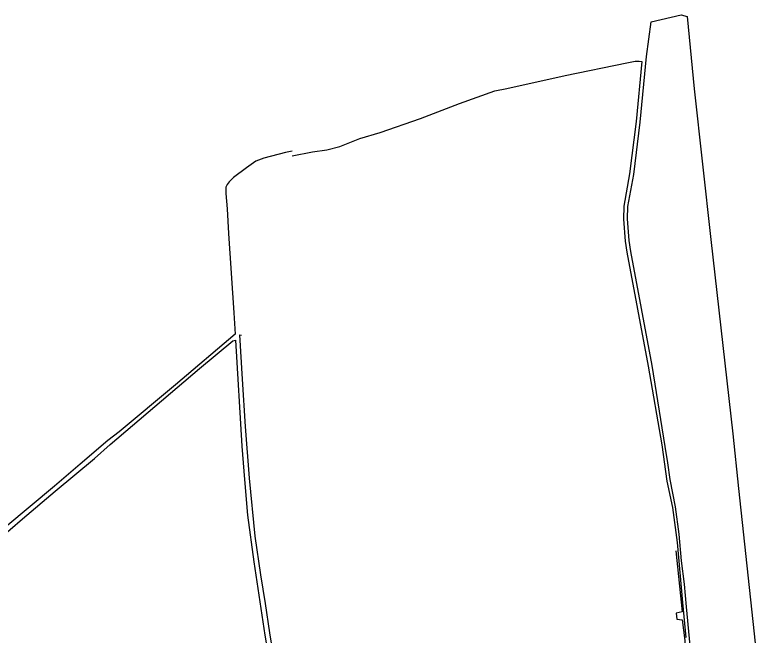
# Model space of a CAD drawing. Header units: millimetres. Extents: x 487814 to 495125, y 4392873 to 4398925.
# Drawn here: x 491882 to 492452, y 4398194 to 4398669 of the extents above; entities that cross this region are included whole.
import ezdxf

# ---------------------------------------------------------------- set-up
doc = ezdxf.new("R2010")
doc.units = ezdxf.units.MM
doc.layers.add('Cartografia_Base', color=8, linetype='Continuous')

msp = doc.modelspace()

# ---------------------------------------------------------------- linework, layer by layer
at = {"layer": 'Cartografia_Base'}
for points in [[(492399.44, 4398172.9, 127.6), (492395.25, 4398215.97, 128.71), (492393.7, 4398233.46, 128.91), (492391.55, 4398251.14, 129.43), (492389.65, 4398271.66, 130.22), (492386.87, 4398292.66, 130.83), (492382.68, 4398313.38, 131.16), (492380.99, 4398326.14, 131.22), (492379.08, 4398338.67, 131.53), (492369.15, 4398400.7, 132.22), (492352.72, 4398487.87, 133.52), (492351.45, 4398496.26, 133.52), (492350.2, 4398512.77, 133.55), (492350.48, 4398522.22, 133.59), (492354.91, 4398546.77, 133.78), (492359.95, 4398586.92, 134.62), (492364.64, 4398637.11, 135.61), (492368.2, 4398663.73, 136.95), (492391.29, 4398668.91, 136.15), (492395.69, 4398667.67, 136.56), (492401.12, 4398612.35, 136.6), (492413.92, 4398497.01, 135.92), (492430.68, 4398348.44, 133.68), (492435.03, 4398306.68, 132.67), (492452.3, 4398145.72, 128.28)], [(492093.87, 4398561.13, 143.82), (492109.41, 4398564.05, 143.26), (492120.29, 4398565.6, 143.11), (492130.28, 4398568.26, 143.03), (492145.54, 4398574.33, 143.11), (492161.16, 4398579.01, 142.61), (492191.87, 4398589.64, 140.85), (492221.76, 4398601.25, 140.01), (492248.68, 4398610.89, 139.09), (492257.99, 4398612.53, 138.63), (492302.58, 4398622.49, 137.03), (492349.68, 4398632.37, 136.04), (492355.96, 4398633.44, 135.88), (492359.05, 4398633.49, 135.5), (492361.09, 4398633.16, 135.48), (492356.8, 4398587.27, 134.58), (492351.78, 4398547.27, 133.74), (492347.32, 4398522.56, 133.55), (492347.03, 4398512.7, 133.51), (492348.3, 4398495.91, 133.48), (492349.6, 4398487.36, 133.48), (492366.04, 4398400.12, 132.18), (492376.5, 4398339.87, 131.46), (492380.3, 4398312.05, 131.02), (492384.54, 4398291.97, 130.83), (492388.15, 4398265.35, 129.91), (492392.18, 4398219.31, 128.46), (492394.88, 4398192.6, 128.15)], [(492093.87, 4398564.65, 143.8), (492088.72, 4398563.68, 143.98), (492072.05, 4398559.32, 144.14), (492066.04, 4398556.9, 144.14), (492058.87, 4398551.81, 144.68), (492049.05, 4398544.51, 145.1), (492045.63, 4398541.17, 145.1), (492044.15, 4398539.15, 145.07), (492043.2, 4398537.13, 144.99), (492043.15, 4398532.39, 144.88), (492044.14, 4398520.49, 144.99), (492045.11, 4398501.63, 144.63), (492049.27, 4398440.97, 143.6), (492050.23, 4398424.67, 143.56), (492004.67, 4398385.76, 146.21), (491961.61, 4398349.83, 149.03), (491952.79, 4398343.2, 149.36), (491931.83, 4398325.14, 150.93), (491912.14, 4398308.46, 152.17), (491837.43, 4398246.07, 157.19)], [(492080.31, 4398174.1, 139.57), (492076.79, 4398196.13, 139.88), (492073.42, 4398218.68, 140.36), (492069.9, 4398240.39, 140.93), (492065.52, 4398270.15, 141.98), (492061.17, 4398314.58, 143.42), (492058.11, 4398353.92, 143.36), (492055.73, 4398390.29, 143.49), (492053.74, 4398424.05, 143.84), (492055.15, 4398423.99, 143.84)], [(491868.47, 4398267.09, 153.92), (491887.74, 4398283.35, 153.31), (491912.57, 4398304.58, 151.75), (491942.67, 4398329.47, 150.21), (491954.74, 4398340.23, 149.29), (492023.03, 4398398.31, 145.22), (492048.38, 4398419.52, 143.58), (492050.5, 4398420.04, 143.55), (492055.32, 4398339, 143.76), (492057.26, 4398313.5, 143.35), (492059.57, 4398286.05, 142.27), (492064.43, 4398250.45, 141.46), (492072.9, 4398194.42, 140.2), (492081.63, 4398143.16, 139.1), (492083.07, 4398131.61, 138.64), (492083.19, 4398127.08, 138.53), (492082.38, 4398122.21, 138.59), (492078.23, 4398104.41, 137.45), (492073.32, 4398086, 137.07), (492067.83, 4398063.3, 137.2), (492067.05, 4398063.52, 137.38)], [(492387.24, 4398258.84, 131.85), (492392.02, 4398212.26, 129.75), (492387.46, 4398211.19, 129.87), (492387.81, 4398206.65, 129.94), (492391.85, 4398205.95, 129.91), (492394.14, 4398190.37, 129.22), (492396.6, 4398145.83, 129.07), (492400.12, 4398103.2, 129.26), (492399.6, 4398090.58, 128.88), (492395.83, 4398059.92, 127.31), (492388.99, 4398030.63, 128.71)]]:
    msp.add_polyline3d(points, dxfattribs=at)

doc.saveas('drawing.dxf')
